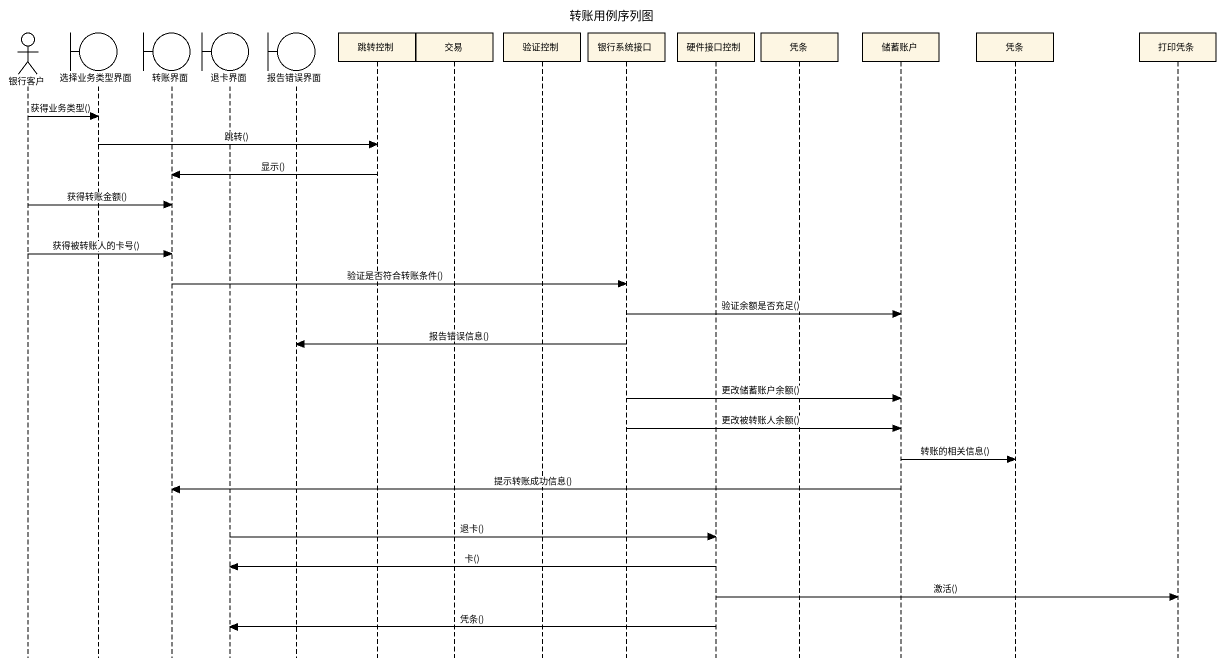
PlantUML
@startuml
title 转账用例序列图
hide footbox
actor 银行客户
boundary 选择业务类型界面
boundary 转账界面
boundary 退卡界面
boundary 报告错误界面
participant 跳转控制
participant 交易
participant 验证控制
participant 银行系统接口
participant 硬件接口控制
participant 凭条
participant 储蓄账户
participant "凭条" as 凭条_2
participant 打印凭条

银行客户 -> 选择业务类型界面 : 获得业务类型()
选择业务类型界面 -> 跳转控制 : 跳转()
跳转控制 -> 转账界面 : 显示()
银行客户 -> 转账界面 : 获得转账金额()
银行客户 -> 转账界面 : 获得被转账人的卡号()
转账界面 -> 银行系统接口 : 验证是否符合转账条件()
银行系统接口 -> 储蓄账户 : 验证余额是否充足()
银行系统接口 -> 报告错误界面 : 报告错误信息()
银行系统接口 -> 储蓄账户 : 更改储蓄账户余额()
银行系统接口 -> 储蓄账户 : 更改被转账人余额()
储蓄账户 -> 凭条_2 : 转账的相关信息()
储蓄账户 -> 转账界面 : 提示转账成功信息()
退卡界面 -> 硬件接口控制 : 退卡()
硬件接口控制 -> 退卡界面 : 卡()
硬件接口控制 -> 打印凭条 : 激活()
硬件接口控制 -> 退卡界面 : 凭条()
@enduml
